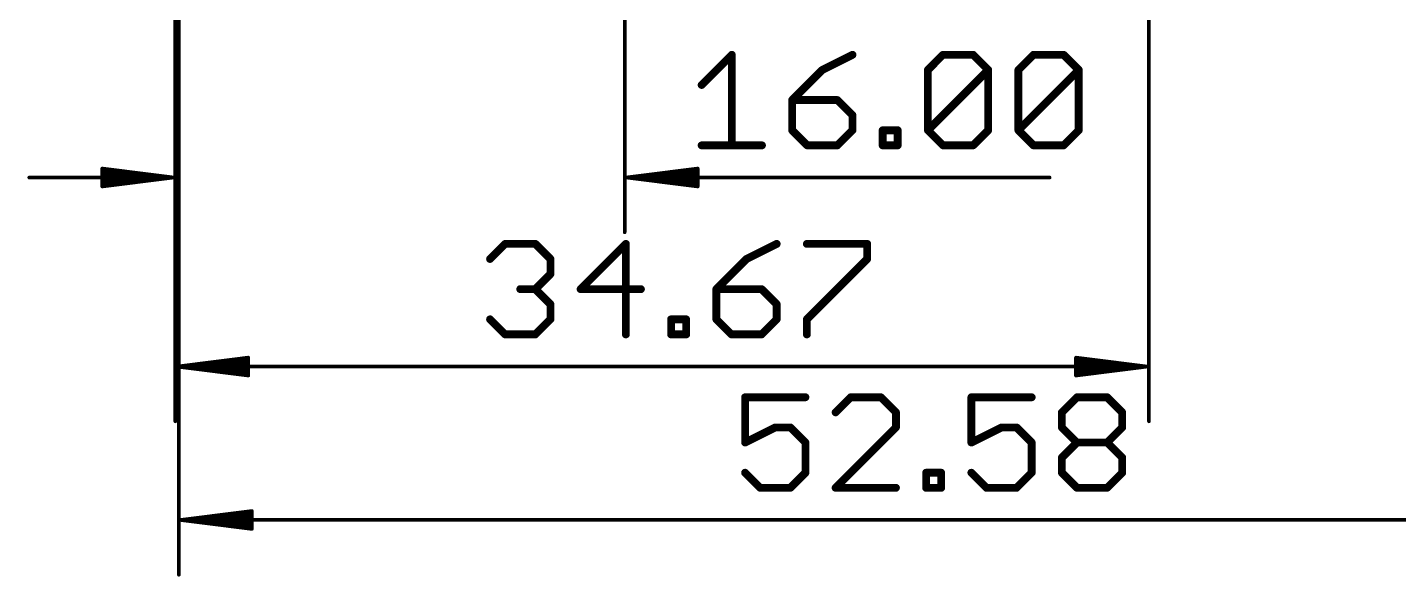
# Model space of a CAD drawing. Extents: x -5.3 to 82.2, y -21.4 to 68.5.
# Drawn here: x -5.27 to 43.56, y -21.45 to -1.9 of the extents above; entities that cross this region are included whole.
import ezdxf

# ---------------------------------------------------------------- set-up
doc = ezdxf.new("R2010")
doc.units = 0
doc.layers.add('47', color=253, linetype='CONTINUOUS')

msp = doc.modelspace()

# ---------------------------------------------------------------- linework, layer by layer
at = {"layer": '47'}
for points, const_width in [([(0.127, 3.937), (0.127, -21.381)], 0.13), ([(0, 2.921), (0, -9.189)], 0.13), ([(0, 2.667), (0, -15.92)], 0.13), ([(16.002, 2.413), (16.002, -9.189)], 0.13), ([(34.671, 2.413), (34.671, -15.92)], 0.13), ([(18.7417, -3.9454), (19.8162, -2.8709)], 0.2794), ([(19.8162, -2.8709), (19.8162, -6.0943)], 0.2794), ([(24.1134, -2.8709), (23.0389, -3.4082)], 0.2794), ([(26.7986, -3.4082), (27.3358, -2.8709)], 0.2794), ([(27.3358, -2.8709), (28.4103, -2.8709)], 0.2794), ([(28.4103, -2.8709), (28.9475, -3.4082)], 0.2794), ([(30.0213, -3.4082), (30.5586, -2.8709)], 0.2794), ([(30.5586, -2.8709), (31.633, -2.8709)], 0.2794), ([(31.633, -2.8709), (32.1702, -3.4082)], 0.2794), ([(23.0389, -3.4082), (21.9645, -4.4826)], 0.2794), ([(26.7986, -5.5571), (26.7986, -3.4082)], 0.2794), ([(26.7986, -5.5571), (28.9475, -3.4082)], 0.2794), ([(28.9475, -3.4082), (28.9475, -5.5571)], 0.2794), ([(30.0213, -5.5571), (30.0213, -3.4082)], 0.2794), ([(30.0213, -5.5571), (32.1702, -3.4082)], 0.2794), ([(32.1702, -3.4082), (32.1702, -5.5571)], 0.2794), ([(21.9645, -4.4826), (21.9645, -5.5571)], 0.2794), ([(23.5761, -4.4826), (21.9645, -4.4826)], 0.2794), ([(24.1134, -5.0198), (23.5761, -4.4826)], 0.2794), ([(24.1134, -5.5571), (24.1134, -5.0198)], 0.2794), ([(21.9645, -5.5571), (22.5017, -6.0943)], 0.2794), ([(23.5761, -6.0943), (24.1134, -5.5571)], 0.2794), ([(25.1872, -6.0943), (25.1872, -5.5571)], 0.2794), ([(25.1872, -5.5571), (25.7244, -5.5571)], 0.2794), ([(25.7244, -5.5571), (25.7244, -6.0943)], 0.2794), ([(27.3358, -6.0943), (26.7986, -5.5571)], 0.2794), ([(28.9475, -5.5571), (28.4103, -6.0943)], 0.2794), ([(30.5586, -6.0943), (30.0213, -5.5571)], 0.2794), ([(32.1702, -5.5571), (31.633, -6.0943)], 0.2794), ([(18.7417, -6.0943), (20.8906, -6.0943)], 0.2794), ([(22.5017, -6.0943), (23.5761, -6.0943)], 0.2794), ([(25.7244, -6.0943), (25.1872, -6.0943)], 0.2794), ([(28.4103, -6.0943), (27.3358, -6.0943)], 0.2794), ([(31.633, -6.0943), (30.5586, -6.0943)], 0.2794), ([(-0.065, -7.239), (-5.2, -7.239)], 0.13), ([(-0.065, -7.239), (-2.6, -6.9198)], 0.13), ([(-2.6, -6.9198), (-2.6, -7.5582)], 0.13), ([(-0.065, -7.239), (-2.6, -6.979)], 0.13), ([(-0.065, -7.239), (-2.6, -7.109)], 0.13), ([(-2.6, -7.5582), (-0.065, -7.239)], 0.13), ([(-2.6, -7.369), (-0.065, -7.239)], 0.13), ([(-2.6, -7.499), (-0.065, -7.239)], 0.13), ([(16.067, -7.239), (18.602, -6.9198)], 0.13), ([(16.067, -7.239), (18.602, -6.979)], 0.13), ([(16.067, -7.239), (18.602, -7.109)], 0.13), ([(16.067, -7.239), (31.1339, -7.239)], 0.13), ([(18.602, -7.5582), (16.067, -7.239)], 0.13), ([(18.602, -7.369), (16.067, -7.239)], 0.13), ([(18.602, -7.499), (16.067, -7.239)], 0.13), ([(18.602, -6.9198), (18.602, -7.5582)], 0.13), ([(11.2092, -10.1392), (11.7465, -9.6019)], 0.2794), ([(11.7465, -9.6019), (12.8209, -9.6019)], 0.2794), ([(12.8209, -9.6019), (13.3581, -10.1392)], 0.2794), ([(16.0437, -9.6019), (14.432, -11.2136)], 0.2794), ([(16.0437, -12.8253), (16.0437, -9.6019)], 0.2794), ([(21.415, -9.6019), (20.3406, -10.1392)], 0.2794), ([(22.4889, -9.6019), (24.6378, -9.6019)], 0.2794), ([(24.6378, -9.6019), (24.6378, -10.1392)], 0.2794), ([(13.3581, -10.1392), (13.3581, -10.6764)], 0.2794), ([(20.3406, -10.1392), (19.2661, -11.2136)], 0.2794), ([(24.6378, -10.1392), (22.4889, -12.2881)], 0.2794), ([(13.3581, -10.6764), (12.8209, -11.2136)], 0.2794), ([(12.8209, -11.2136), (12.2837, -11.2136)], 0.2794), ([(12.8209, -11.2136), (13.3581, -11.7508)], 0.2794), ([(14.432, -11.2136), (16.5809, -11.2136)], 0.2794), ([(19.2661, -11.2136), (19.2661, -12.2881)], 0.2794), ([(20.8778, -11.2136), (19.2661, -11.2136)], 0.2794), ([(21.415, -11.7508), (20.8778, -11.2136)], 0.2794), ([(13.3581, -11.7508), (13.3581, -12.2881)], 0.2794), ([(21.415, -12.2881), (21.415, -11.7508)], 0.2794), ([(11.7465, -12.8253), (11.2092, -12.2881)], 0.2794), ([(13.3581, -12.2881), (12.8209, -12.8253)], 0.2794), ([(17.6547, -12.8253), (17.6547, -12.2881)], 0.2794), ([(17.6547, -12.2881), (18.192, -12.2881)], 0.2794), ([(18.192, -12.2881), (18.192, -12.8253)], 0.2794), ([(19.2661, -12.2881), (19.8033, -12.8253)], 0.2794), ([(20.8778, -12.8253), (21.415, -12.2881)], 0.2794), ([(22.4889, -12.2881), (22.4889, -12.8253)], 0.2794), ([(12.8209, -12.8253), (11.7465, -12.8253)], 0.2794), ([(18.192, -12.8253), (17.6547, -12.8253)], 0.2794), ([(19.8033, -12.8253), (20.8778, -12.8253)], 0.2794), ([(0.065, -13.97), (2.6, -13.6508)], 0.13), ([(0.065, -13.97), (2.6, -13.71)], 0.13), ([(2.6, -13.6508), (2.6, -14.2892)], 0.13), ([(34.606, -13.97), (32.071, -13.6508)], 0.13), ([(32.071, -13.6508), (32.071, -14.2892)], 0.13), ([(34.606, -13.97), (32.071, -13.71)], 0.13), ([(0.065, -13.97), (2.6, -13.84)], 0.13), ([(0.065, -13.97), (34.606, -13.97)], 0.13), ([(2.6, -14.2892), (0.065, -13.97)], 0.13), ([(2.6, -14.1), (0.065, -13.97)], 0.13), ([(2.6, -14.23), (0.065, -13.97)], 0.13), ([(34.606, -13.97), (32.071, -13.84)], 0.13), ([(32.071, -14.2892), (34.606, -13.97)], 0.13), ([(32.071, -14.1), (34.606, -13.97)], 0.13), ([(32.071, -14.23), (34.606, -13.97)], 0.13), ([(22.4386, -15.0629), (20.2897, -15.0629)], 0.2794), ([(20.2897, -15.0629), (20.2897, -16.6746)], 0.2794), ([(24.0497, -15.0629), (23.5125, -15.6002)], 0.2794), ([(25.1242, -15.0629), (24.0497, -15.0629)], 0.2794), ([(25.6614, -15.6002), (25.1242, -15.0629)], 0.2794), ([(30.4955, -15.0629), (28.3466, -15.0629)], 0.2794), ([(28.3466, -15.0629), (28.3466, -16.6746)], 0.2794), ([(31.5694, -15.6002), (32.1066, -15.0629)], 0.2794), ([(32.1066, -15.0629), (33.181, -15.0629)], 0.2794), ([(33.181, -15.0629), (33.7183, -15.6002)], 0.2794), ([(25.6614, -16.1374), (25.6614, -15.6002)], 0.2794), ([(31.5694, -16.1374), (31.5694, -15.6002)], 0.2794), ([(33.7183, -15.6002), (33.7183, -16.1374)], 0.2794), ([(20.2897, -16.6746), (21.3642, -16.1374)], 0.2794), ([(21.3642, -16.1374), (21.9014, -16.1374)], 0.2794), ([(21.9014, -16.1374), (22.4386, -16.6746)], 0.2794), ([(23.5125, -18.2863), (25.6614, -16.1374)], 0.2794), ([(28.3466, -16.6746), (29.4211, -16.1374)], 0.2794), ([(29.4211, -16.1374), (29.9583, -16.1374)], 0.2794), ([(29.9583, -16.1374), (30.4955, -16.6746)], 0.2794), ([(32.1066, -16.6746), (31.5694, -16.1374)], 0.2794), ([(33.7183, -16.1374), (33.181, -16.6746)], 0.2794), ([(22.4386, -16.6746), (22.4386, -17.7491)], 0.2794), ([(30.4955, -16.6746), (30.4955, -17.7491)], 0.2794), ([(31.5694, -17.2119), (32.1066, -16.6746)], 0.2794), ([(32.1066, -16.6746), (33.181, -16.6746)], 0.2794), ([(33.181, -16.6746), (33.7183, -17.2119)], 0.2794), ([(31.5694, -17.7491), (31.5694, -17.2119)], 0.2794), ([(33.7183, -17.2119), (33.7183, -17.7491)], 0.2794), ([(20.827, -18.2863), (20.2897, -17.7491)], 0.2794), ([(22.4386, -17.7491), (21.9014, -18.2863)], 0.2794), ([(26.7352, -18.2863), (26.7352, -17.7491)], 0.2794), ([(26.7352, -17.7491), (27.2725, -17.7491)], 0.2794), ([(27.2725, -17.7491), (27.2725, -18.2863)], 0.2794), ([(28.8838, -18.2863), (28.3466, -17.7491)], 0.2794), ([(30.4955, -17.7491), (29.9583, -18.2863)], 0.2794), ([(32.1066, -18.2863), (31.5694, -17.7491)], 0.2794), ([(33.7183, -17.7491), (33.181, -18.2863)], 0.2794), ([(21.9014, -18.2863), (20.827, -18.2863)], 0.2794), ([(25.6614, -18.2863), (23.5125, -18.2863)], 0.2794), ([(27.2725, -18.2863), (26.7352, -18.2863)], 0.2794), ([(29.9583, -18.2863), (28.8838, -18.2863)], 0.2794), ([(33.181, -18.2863), (32.1066, -18.2863)], 0.2794), ([(0.192, -19.431), (2.727, -19.1118)], 0.13), ([(0.192, -19.431), (2.727, -19.171)], 0.13), ([(0.192, -19.431), (2.727, -19.301)], 0.13), ([(0.192, -19.431), (52.64, -19.431)], 0.13), ([(2.727, -19.7502), (0.192, -19.431)], 0.13), ([(2.727, -19.561), (0.192, -19.431)], 0.13), ([(2.727, -19.691), (0.192, -19.431)], 0.13), ([(2.727, -19.1118), (2.727, -19.7502)], 0.13)]:
    msp.add_lwpolyline(points, dxfattribs=dict(at, const_width=const_width))
for points, const_width in [([(19.886, -2.8709, 1), (19.7463, -2.8709)], 0.1397), ([(19.8655, -2.9203, 1), (19.7668, -2.8216)], 0.1397), ([(24.1446, -2.9334, 1), (24.0821, -2.8085)], 0.1397), ([(27.3358, -2.8011, 1), (27.3358, -2.9408)], 0.1397), ([(27.3852, -2.9203, 1), (27.2864, -2.8216)], 0.1397), ([(28.4596, -2.8216, 1), (28.3609, -2.9203)], 0.1397), ([(28.4103, -2.9408, 1), (28.4103, -2.8011)], 0.1397), ([(30.5586, -2.8011, 1), (30.5586, -2.9408)], 0.1397), ([(30.608, -2.9203, 1), (30.5092, -2.8216)], 0.1397), ([(31.6824, -2.8216, 1), (31.5836, -2.9203)], 0.1397), ([(31.633, -2.9408, 1), (31.633, -2.8011)], 0.1397), ([(23.0077, -3.3457, 1), (23.0701, -3.4706)], 0.1397), ([(23.0883, -3.4576, 1), (22.9895, -3.3588)], 0.1397), ([(26.8684, -3.4082, 1), (26.7287, -3.4082)], 0.1397), ([(26.7492, -3.3588, 1), (26.848, -3.4576)], 0.1397), ([(29.0173, -3.4082, 1), (28.8776, -3.4082)], 0.1397), ([(28.9969, -3.4576, 1), (28.8981, -3.3588)], 0.1397), ([(28.8981, -3.4576, 1), (28.9969, -3.3588)], 0.1397), ([(30.0912, -3.4082, 1), (29.9515, -3.4082)], 0.1397), ([(29.9719, -3.3588, 1), (30.0707, -3.4576)], 0.1397), ([(32.2401, -3.4082, 1), (32.1004, -3.4082)], 0.1397), ([(32.2196, -3.4576, 1), (32.1208, -3.3588)], 0.1397), ([(32.1208, -3.4576, 1), (32.2196, -3.3588)], 0.1397), ([(18.6923, -3.896, 1), (18.7911, -3.9948)], 0.1397), ([(22.0343, -4.4826, 1), (21.8946, -4.4826)], 0.1397), ([(21.9645, -4.4128, 1), (21.9645, -4.5525)], 0.1397), ([(21.9151, -4.4332, 1), (22.0138, -4.532)], 0.1397), ([(23.6255, -4.4332, 1), (23.5267, -4.532)], 0.1397), ([(23.5761, -4.5525, 1), (23.5761, -4.4128)], 0.1397), ([(24.1832, -5.0198, 1), (24.0435, -5.0198)], 0.1397), ([(24.064, -5.0692, 1), (24.1627, -4.9705)], 0.1397), ([(21.8946, -5.5571, 1), (22.0343, -5.5571)], 0.1397), ([(22.0138, -5.5077, 1), (21.9151, -5.6065)], 0.1397), ([(24.0435, -5.5571, 1), (24.1832, -5.5571)], 0.1397), ([(24.1627, -5.6065, 1), (24.064, -5.5077)], 0.1397), ([(25.1872, -5.4872, 1), (25.1872, -5.6269)], 0.1397), ([(25.2571, -5.5571, 1), (25.1174, -5.5571)], 0.1397), ([(25.7943, -5.5571, 1), (25.6546, -5.5571)], 0.1397), ([(25.7244, -5.6269, 1), (25.7244, -5.4872)], 0.1397), ([(26.7287, -5.5571, 1), (26.8684, -5.5571)], 0.1397), ([(26.848, -5.5077, 1), (26.7492, -5.6065)], 0.1397), ([(26.7492, -5.5077, 1), (26.848, -5.6065)], 0.1397), ([(28.8776, -5.5571, 1), (29.0173, -5.5571)], 0.1397), ([(28.9969, -5.6065, 1), (28.8981, -5.5077)], 0.1397), ([(30.0707, -5.5077, 1), (29.9719, -5.6065)], 0.1397), ([(29.9719, -5.5077, 1), (30.0707, -5.6065)], 0.1397), ([(29.9515, -5.5571, 1), (30.0912, -5.5571)], 0.1397), ([(32.1004, -5.5571, 1), (32.2401, -5.5571)], 0.1397), ([(32.2196, -5.6065, 1), (32.1208, -5.5077)], 0.1397), ([(18.7417, -6.0245, 1), (18.7417, -6.1642)], 0.1397), ([(19.7463, -6.0943, 1), (19.886, -6.0943)], 0.1397), ([(20.8906, -6.1642, 1), (20.8906, -6.0245)], 0.1397), ([(22.5017, -6.0245, 1), (22.5017, -6.1642)], 0.1397), ([(22.4523, -6.1437, 1), (22.5511, -6.0449)], 0.1397), ([(23.5267, -6.0449, 1), (23.6255, -6.1437)], 0.1397), ([(23.5761, -6.1642, 1), (23.5761, -6.0245)], 0.1397), ([(25.1872, -6.0245, 1), (25.1872, -6.1642)], 0.1397), ([(25.1174, -6.0943, 1), (25.2571, -6.0943)], 0.1397), ([(25.6546, -6.0943, 1), (25.7943, -6.0943)], 0.1397), ([(25.7244, -6.1642, 1), (25.7244, -6.0245)], 0.1397), ([(27.3358, -6.0245, 1), (27.3358, -6.1642)], 0.1397), ([(27.2864, -6.1437, 1), (27.3852, -6.0449)], 0.1397), ([(28.3609, -6.0449, 1), (28.4596, -6.1437)], 0.1397), ([(28.4103, -6.1642, 1), (28.4103, -6.0245)], 0.1397), ([(30.5586, -6.0245, 1), (30.5586, -6.1642)], 0.1397), ([(30.5092, -6.1437, 1), (30.608, -6.0449)], 0.1397), ([(31.5836, -6.0449, 1), (31.6824, -6.1437)], 0.1397), ([(31.633, -6.1642, 1), (31.633, -6.0245)], 0.1397), ([(-5.2, -7.2065, 1), (-5.2, -7.2715)], 0.065), ([(-2.5959, -6.8875, 1), (-2.6041, -6.952)], 0.065), ([(-2.5675, -6.9198, 1), (-2.6325, -6.9198)], 0.065), ([(-2.5967, -6.9467, 1), (-2.6033, -7.0113)], 0.065), ([(-2.5983, -7.0765, 1), (-2.6017, -7.1415)], 0.065), ([(-2.6017, -7.3365, 1), (-2.5983, -7.4015)], 0.065), ([(-0.0609, -7.2712, 1), (-0.0691, -7.2068)], 0.065), ([(-0.0691, -7.2712, 1), (-0.0609, -7.2068)], 0.065), ([(-0.0617, -7.2713, 1), (-0.0683, -7.2067)], 0.065), ([(-0.0683, -7.2713, 1), (-0.0617, -7.2067)], 0.065), ([(-0.0667, -7.2715, 1), (-0.0633, -7.2065)], 0.065), ([(-0.0633, -7.2715, 1), (-0.0667, -7.2065)], 0.065), ([(-0.065, -7.2715, 1), (-0.065, -7.2065)], 0.065), ([(16.067, -7.2065, 1), (16.067, -7.2715)], 0.065), ([(16.0711, -7.2068, 1), (16.0629, -7.2712)], 0.065), ([(16.0653, -7.2065, 1), (16.0687, -7.2715)], 0.065), ([(16.0687, -7.2065, 1), (16.0653, -7.2715)], 0.065), ([(16.0703, -7.2067, 1), (16.0637, -7.2713)], 0.065), ([(16.0637, -7.2067, 1), (16.0703, -7.2713)], 0.065), ([(16.0629, -7.2068, 1), (16.0711, -7.2712)], 0.065), ([(18.6345, -6.9198, 1), (18.5695, -6.9198)], 0.065), ([(18.6061, -6.952, 1), (18.5979, -6.8875)], 0.065), ([(18.6053, -7.0113, 1), (18.5987, -6.9467)], 0.065), ([(18.6037, -7.1415, 1), (18.6003, -7.0765)], 0.065), ([(18.6003, -7.4015, 1), (18.6037, -7.3365)], 0.065), ([(31.1339, -7.2715, 1), (31.1339, -7.2065)], 0.065), ([(-2.6033, -7.4667, 1), (-2.5967, -7.5313)], 0.065), ([(-2.6041, -7.526, 1), (-2.5959, -7.5905)], 0.065), ([(-2.6325, -7.5582, 1), (-2.5675, -7.5582)], 0.065), ([(18.5695, -7.5582, 1), (18.6345, -7.5582)], 0.065), ([(18.5979, -7.5905, 1), (18.6061, -7.526)], 0.065), ([(18.5987, -7.5313, 1), (18.6053, -7.4667)], 0.065), ([(-0.0325, -9.189, 1), (0.0325, -9.189)], 0.065), ([(15.9695, -9.189, 1), (16.0345, -9.189)], 0.065), ([(11.7465, -9.5321, 1), (11.7465, -9.6718)], 0.1397), ([(11.7959, -9.6513, 1), (11.6971, -9.5526)], 0.1397), ([(12.8703, -9.5526, 1), (12.7715, -9.6513)], 0.1397), ([(12.8209, -9.6718, 1), (12.8209, -9.5321)], 0.1397), ([(16.1135, -9.6019, 1), (15.9738, -9.6019)], 0.1397), ([(16.0931, -9.6513, 1), (15.9943, -9.5526)], 0.1397), ([(21.4463, -9.6644, 1), (21.3838, -9.5395)], 0.1397), ([(22.4889, -9.5321, 1), (22.4889, -9.6718)], 0.1397), ([(24.7076, -9.6019, 1), (24.5679, -9.6019)], 0.1397), ([(24.6378, -9.6718, 1), (24.6378, -9.5321)], 0.1397), ([(11.1598, -10.0898, 1), (11.2586, -10.1886)], 0.1397), ([(13.428, -10.1392, 1), (13.2883, -10.1392)], 0.1397), ([(13.3087, -10.1886, 1), (13.4075, -10.0898)], 0.1397), ([(20.3093, -10.0767, 1), (20.3718, -10.2016)], 0.1397), ([(20.39, -10.1886, 1), (20.2912, -10.0898)], 0.1397), ([(24.5679, -10.1392, 1), (24.7076, -10.1392)], 0.1397), ([(24.6872, -10.1886, 1), (24.5884, -10.0898)], 0.1397), ([(13.2883, -10.6764, 1), (13.428, -10.6764)], 0.1397), ([(13.4075, -10.7258, 1), (13.3087, -10.627)], 0.1397), ([(12.2837, -11.1438, 1), (12.2837, -11.2835)], 0.1397), ([(12.8703, -11.1642, 1), (12.7715, -11.263)], 0.1397), ([(12.7715, -11.1642, 1), (12.8703, -11.263)], 0.1397), ([(12.8209, -11.2835, 1), (12.8209, -11.1438)], 0.1397), ([(14.432, -11.1438, 1), (14.432, -11.2835)], 0.1397), ([(14.3826, -11.1642, 1), (14.4814, -11.263)], 0.1397), ([(16.5809, -11.2835, 1), (16.5809, -11.1438)], 0.1397), ([(19.2661, -11.1438, 1), (19.2661, -11.2835)], 0.1397), ([(19.2167, -11.1642, 1), (19.3155, -11.263)], 0.1397), ([(19.336, -11.2136, 1), (19.1963, -11.2136)], 0.1397), ([(20.9272, -11.1642, 1), (20.8284, -11.263)], 0.1397), ([(20.8778, -11.2835, 1), (20.8778, -11.1438)], 0.1397), ([(13.428, -11.7508, 1), (13.2883, -11.7508)], 0.1397), ([(13.3087, -11.8002, 1), (13.4075, -11.7015)], 0.1397), ([(21.4849, -11.7508, 1), (21.3452, -11.7508)], 0.1397), ([(21.3656, -11.8002, 1), (21.4644, -11.7015)], 0.1397), ([(11.2586, -12.2387, 1), (11.1598, -12.3375)], 0.1397), ([(13.4075, -12.3375, 1), (13.3087, -12.2387)], 0.1397), ([(17.6547, -12.2182, 1), (17.6547, -12.3579)], 0.1397), ([(17.7246, -12.2881, 1), (17.5849, -12.2881)], 0.1397), ([(18.2618, -12.2881, 1), (18.1221, -12.2881)], 0.1397), ([(18.192, -12.3579, 1), (18.192, -12.2182)], 0.1397), ([(19.3155, -12.2387, 1), (19.2167, -12.3375)], 0.1397), ([(21.4644, -12.3375, 1), (21.3656, -12.2387)], 0.1397), ([(22.5587, -12.2881, 1), (22.419, -12.2881)], 0.1397), ([(22.4395, -12.2387, 1), (22.5383, -12.3375)], 0.1397), ([(11.7465, -12.7554, 1), (11.7465, -12.8952)], 0.1397), ([(12.8209, -12.8952, 1), (12.8209, -12.7554)], 0.1397), ([(13.2883, -12.2881, 1), (13.428, -12.2881)], 0.1397), ([(17.6547, -12.7554, 1), (17.6547, -12.8952)], 0.1397), ([(18.192, -12.8952, 1), (18.192, -12.7554)], 0.1397), ([(19.1963, -12.2881, 1), (19.336, -12.2881)], 0.1397), ([(19.8033, -12.7554, 1), (19.8033, -12.8952)], 0.1397), ([(20.8778, -12.8952, 1), (20.8778, -12.7554)], 0.1397), ([(21.3452, -12.2881, 1), (21.4849, -12.2881)], 0.1397), ([(11.6971, -12.8747, 1), (11.7959, -12.7759)], 0.1397), ([(12.7715, -12.7759, 1), (12.8703, -12.8747)], 0.1397), ([(15.9738, -12.8253, 1), (16.1135, -12.8253)], 0.1397), ([(17.5849, -12.8253, 1), (17.7246, -12.8253)], 0.1397), ([(18.1221, -12.8253, 1), (18.2618, -12.8253)], 0.1397), ([(19.754, -12.8747, 1), (19.8527, -12.7759)], 0.1397), ([(20.8284, -12.7759, 1), (20.9272, -12.8747)], 0.1397), ([(22.419, -12.8253, 1), (22.5587, -12.8253)], 0.1397), ([(2.6325, -13.6508, 1), (2.5675, -13.6508)], 0.065), ([(2.6041, -13.683, 1), (2.5959, -13.6185)], 0.065), ([(2.6033, -13.7423, 1), (2.5967, -13.6777)], 0.065), ([(32.0751, -13.6185, 1), (32.0669, -13.683)], 0.065), ([(32.1035, -13.6508, 1), (32.0385, -13.6508)], 0.065), ([(32.0743, -13.6777, 1), (32.0677, -13.7423)], 0.065), ([(0.065, -13.9375, 1), (0.065, -14.0025)], 0.065), ([(0.0691, -13.9378, 1), (0.0609, -14.0022)], 0.065), ([(0.0633, -13.9375, 1), (0.0667, -14.0025)], 0.065), ([(0.0667, -13.9375, 1), (0.0633, -14.0025)], 0.065), ([(0.0683, -13.9377, 1), (0.0617, -14.0023)], 0.065), ([(0.0617, -13.9377, 1), (0.0683, -14.0023)], 0.065), ([(0.0609, -13.9378, 1), (0.0691, -14.0022)], 0.065), ([(2.6017, -13.8725, 1), (2.5983, -13.8075)], 0.065), ([(2.5983, -14.1325, 1), (2.6017, -14.0675)], 0.065), ([(32.0727, -13.8075, 1), (32.0693, -13.8725)], 0.065), ([(32.0693, -14.0675, 1), (32.0727, -14.1325)], 0.065), ([(34.6101, -14.0022, 1), (34.6019, -13.9378)], 0.065), ([(34.6019, -14.0022, 1), (34.6101, -13.9378)], 0.065), ([(34.6093, -14.0023, 1), (34.6027, -13.9377)], 0.065), ([(34.6027, -14.0023, 1), (34.6093, -13.9377)], 0.065), ([(34.6043, -14.0025, 1), (34.6077, -13.9375)], 0.065), ([(34.6077, -14.0025, 1), (34.6043, -13.9375)], 0.065), ([(34.606, -14.0025, 1), (34.606, -13.9375)], 0.065), ([(2.5675, -14.2892, 1), (2.6325, -14.2892)], 0.065), ([(2.5959, -14.3215, 1), (2.6041, -14.257)], 0.065), ([(2.5967, -14.2623, 1), (2.6033, -14.1977)], 0.065), ([(32.0677, -14.1977, 1), (32.0743, -14.2623)], 0.065), ([(32.0669, -14.257, 1), (32.0751, -14.3215)], 0.065), ([(32.0385, -14.2892, 1), (32.1035, -14.2892)], 0.065), ([(20.3596, -15.0629, 1), (20.2199, -15.0629)], 0.1397), ([(20.2897, -14.9931, 1), (20.2897, -15.1328)], 0.1397), ([(22.4386, -15.1328, 1), (22.4386, -14.9931)], 0.1397), ([(24.0497, -14.9931, 1), (24.0497, -15.1328)], 0.1397), ([(24.0991, -15.1123, 1), (24.0003, -15.0136)], 0.1397), ([(25.1736, -15.0136, 1), (25.0748, -15.1123)], 0.1397), ([(25.1242, -15.1328, 1), (25.1242, -14.9931)], 0.1397), ([(28.3466, -14.9931, 1), (28.3466, -15.1328)], 0.1397), ([(28.4165, -15.0629, 1), (28.2768, -15.0629)], 0.1397), ([(30.4955, -15.1328, 1), (30.4955, -14.9931)], 0.1397), ([(32.1066, -14.9931, 1), (32.1066, -15.1328)], 0.1397), ([(32.156, -15.1123, 1), (32.0572, -15.0136)], 0.1397), ([(33.2304, -15.0136, 1), (33.1317, -15.1123)], 0.1397), ([(33.181, -15.1328, 1), (33.181, -14.9931)], 0.1397), ([(23.4631, -15.5508, 1), (23.5619, -15.6496)], 0.1397), ([(25.7312, -15.6002, 1), (25.5915, -15.6002)], 0.1397), ([(25.612, -15.6496, 1), (25.7108, -15.5508)], 0.1397), ([(31.6392, -15.6002, 1), (31.4995, -15.6002)], 0.1397), ([(31.52, -15.5508, 1), (31.6188, -15.6496)], 0.1397), ([(33.7881, -15.6002, 1), (33.6484, -15.6002)], 0.1397), ([(33.6689, -15.6496, 1), (33.7677, -15.5508)], 0.1397), ([(-0.0325, -15.92, 1), (0.0325, -15.92)], 0.065), ([(21.3642, -16.0675, 1), (21.3642, -16.2072)], 0.1397), ([(21.3954, -16.1999, 1), (21.3329, -16.0749)], 0.1397), ([(21.9508, -16.088, 1), (21.852, -16.1868)], 0.1397), ([(21.9014, -16.2072, 1), (21.9014, -16.0675)], 0.1397), ([(25.5915, -16.1374, 1), (25.7312, -16.1374)], 0.1397), ([(25.7108, -16.1868, 1), (25.612, -16.088)], 0.1397), ([(29.4211, -16.0675, 1), (29.4211, -16.2072)], 0.1397), ([(29.4523, -16.1999, 1), (29.3898, -16.0749)], 0.1397), ([(30.0077, -16.088, 1), (29.9089, -16.1868)], 0.1397), ([(29.9583, -16.2072, 1), (29.9583, -16.0675)], 0.1397), ([(31.6188, -16.088, 1), (31.52, -16.1868)], 0.1397), ([(31.4995, -16.1374, 1), (31.6392, -16.1374)], 0.1397), ([(33.6484, -16.1374, 1), (33.7881, -16.1374)], 0.1397), ([(33.7677, -16.1868, 1), (33.6689, -16.088)], 0.1397), ([(34.6385, -15.92, 1), (34.7035, -15.92)], 0.065), ([(20.2585, -16.6121, 1), (20.321, -16.7371)], 0.1397), ([(22.5085, -16.6746, 1), (22.3688, -16.6746)], 0.1397), ([(22.3892, -16.724, 1), (22.488, -16.6252)], 0.1397), ([(28.3154, -16.6121, 1), (28.3779, -16.7371)], 0.1397), ([(30.5654, -16.6746, 1), (30.4257, -16.6746)], 0.1397), ([(30.4461, -16.724, 1), (30.5449, -16.6252)], 0.1397), ([(32.1066, -16.6048, 1), (32.1066, -16.7445)], 0.1397), ([(32.156, -16.724, 1), (32.0572, -16.6252)], 0.1397), ([(32.0572, -16.724, 1), (32.156, -16.6252)], 0.1397), ([(33.2304, -16.6252, 1), (33.1317, -16.724)], 0.1397), ([(33.1317, -16.6252, 1), (33.2304, -16.724)], 0.1397), ([(33.181, -16.7445, 1), (33.181, -16.6048)], 0.1397), ([(20.2199, -16.6746, 1), (20.3596, -16.6746)], 0.1397), ([(28.2768, -16.6746, 1), (28.4165, -16.6746)], 0.1397), ([(31.6392, -17.2119, 1), (31.4995, -17.2119)], 0.1397), ([(33.7881, -17.2119, 1), (33.6484, -17.2119)], 0.1397), ([(31.52, -17.1625, 1), (31.6188, -17.2612)], 0.1397), ([(33.6689, -17.2612, 1), (33.7677, -17.1625)], 0.1397), ([(20.3391, -17.6997, 1), (20.2403, -17.7985)], 0.1397), ([(22.3688, -17.7491, 1), (22.5085, -17.7491)], 0.1397), ([(22.488, -17.7985, 1), (22.3892, -17.6997)], 0.1397), ([(26.7352, -17.6792, 1), (26.7352, -17.8189)], 0.1397), ([(26.8051, -17.7491, 1), (26.6654, -17.7491)], 0.1397), ([(27.3423, -17.7491, 1), (27.2026, -17.7491)], 0.1397), ([(27.2725, -17.8189, 1), (27.2725, -17.6792)], 0.1397), ([(28.396, -17.6997, 1), (28.2972, -17.7985)], 0.1397), ([(30.4257, -17.7491, 1), (30.5654, -17.7491)], 0.1397), ([(30.5449, -17.7985, 1), (30.4461, -17.6997)], 0.1397), ([(31.6188, -17.6997, 1), (31.52, -17.7985)], 0.1397), ([(31.4995, -17.7491, 1), (31.6392, -17.7491)], 0.1397), ([(33.6484, -17.7491, 1), (33.7881, -17.7491)], 0.1397), ([(33.7677, -17.7985, 1), (33.6689, -17.6997)], 0.1397), ([(20.827, -18.2165, 1), (20.827, -18.3561)], 0.1397), ([(20.7776, -18.3357, 1), (20.8764, -18.2369)], 0.1397), ([(21.852, -18.2369, 1), (21.9508, -18.3357)], 0.1397), ([(21.9014, -18.3561, 1), (21.9014, -18.2165)], 0.1397), ([(23.5125, -18.2165, 1), (23.5125, -18.3561)], 0.1397), ([(23.4631, -18.2369, 1), (23.5619, -18.3357)], 0.1397), ([(25.6614, -18.3561, 1), (25.6614, -18.2165)], 0.1397), ([(26.7352, -18.2165, 1), (26.7352, -18.3561)], 0.1397), ([(26.6654, -18.2863, 1), (26.8051, -18.2863)], 0.1397), ([(27.2026, -18.2863, 1), (27.3423, -18.2863)], 0.1397), ([(27.2725, -18.3561, 1), (27.2725, -18.2165)], 0.1397), ([(28.8838, -18.2165, 1), (28.8838, -18.3561)], 0.1397), ([(28.8345, -18.3357, 1), (28.9332, -18.2369)], 0.1397), ([(29.9089, -18.2369, 1), (30.0077, -18.3357)], 0.1397), ([(29.9583, -18.3561, 1), (29.9583, -18.2165)], 0.1397), ([(32.1066, -18.2165, 1), (32.1066, -18.3561)], 0.1397), ([(32.0572, -18.3357, 1), (32.156, -18.2369)], 0.1397), ([(33.1317, -18.2369, 1), (33.2304, -18.3357)], 0.1397), ([(33.181, -18.3561, 1), (33.181, -18.2165)], 0.1397), ([(0.192, -19.3985, 1), (0.192, -19.4635)], 0.065), ([(0.1961, -19.3988, 1), (0.1879, -19.4632)], 0.065), ([(0.1903, -19.3985, 1), (0.1937, -19.4635)], 0.065), ([(0.1937, -19.3985, 1), (0.1903, -19.4635)], 0.065), ([(0.1953, -19.3987, 1), (0.1887, -19.4633)], 0.065), ([(0.1887, -19.3987, 1), (0.1953, -19.4633)], 0.065), ([(0.1879, -19.3988, 1), (0.1961, -19.4632)], 0.065), ([(2.7595, -19.1118, 1), (2.6945, -19.1118)], 0.065), ([(2.7311, -19.144, 1), (2.7229, -19.0795)], 0.065), ([(2.7303, -19.2033, 1), (2.7237, -19.1387)], 0.065), ([(2.7287, -19.3335, 1), (2.7253, -19.2685)], 0.065), ([(2.7253, -19.5935, 1), (2.7287, -19.5285)], 0.065), ([(2.6945, -19.7502, 1), (2.7595, -19.7502)], 0.065), ([(2.7229, -19.7825, 1), (2.7311, -19.718)], 0.065), ([(2.7237, -19.7233, 1), (2.7303, -19.6587)], 0.065), ([(0.0945, -21.381, 1), (0.1595, -21.381)], 0.065)]:
    msp.add_lwpolyline(points, format="xyb", dxfattribs=dict(at, const_width=const_width))

doc.saveas('drawing.dxf')
